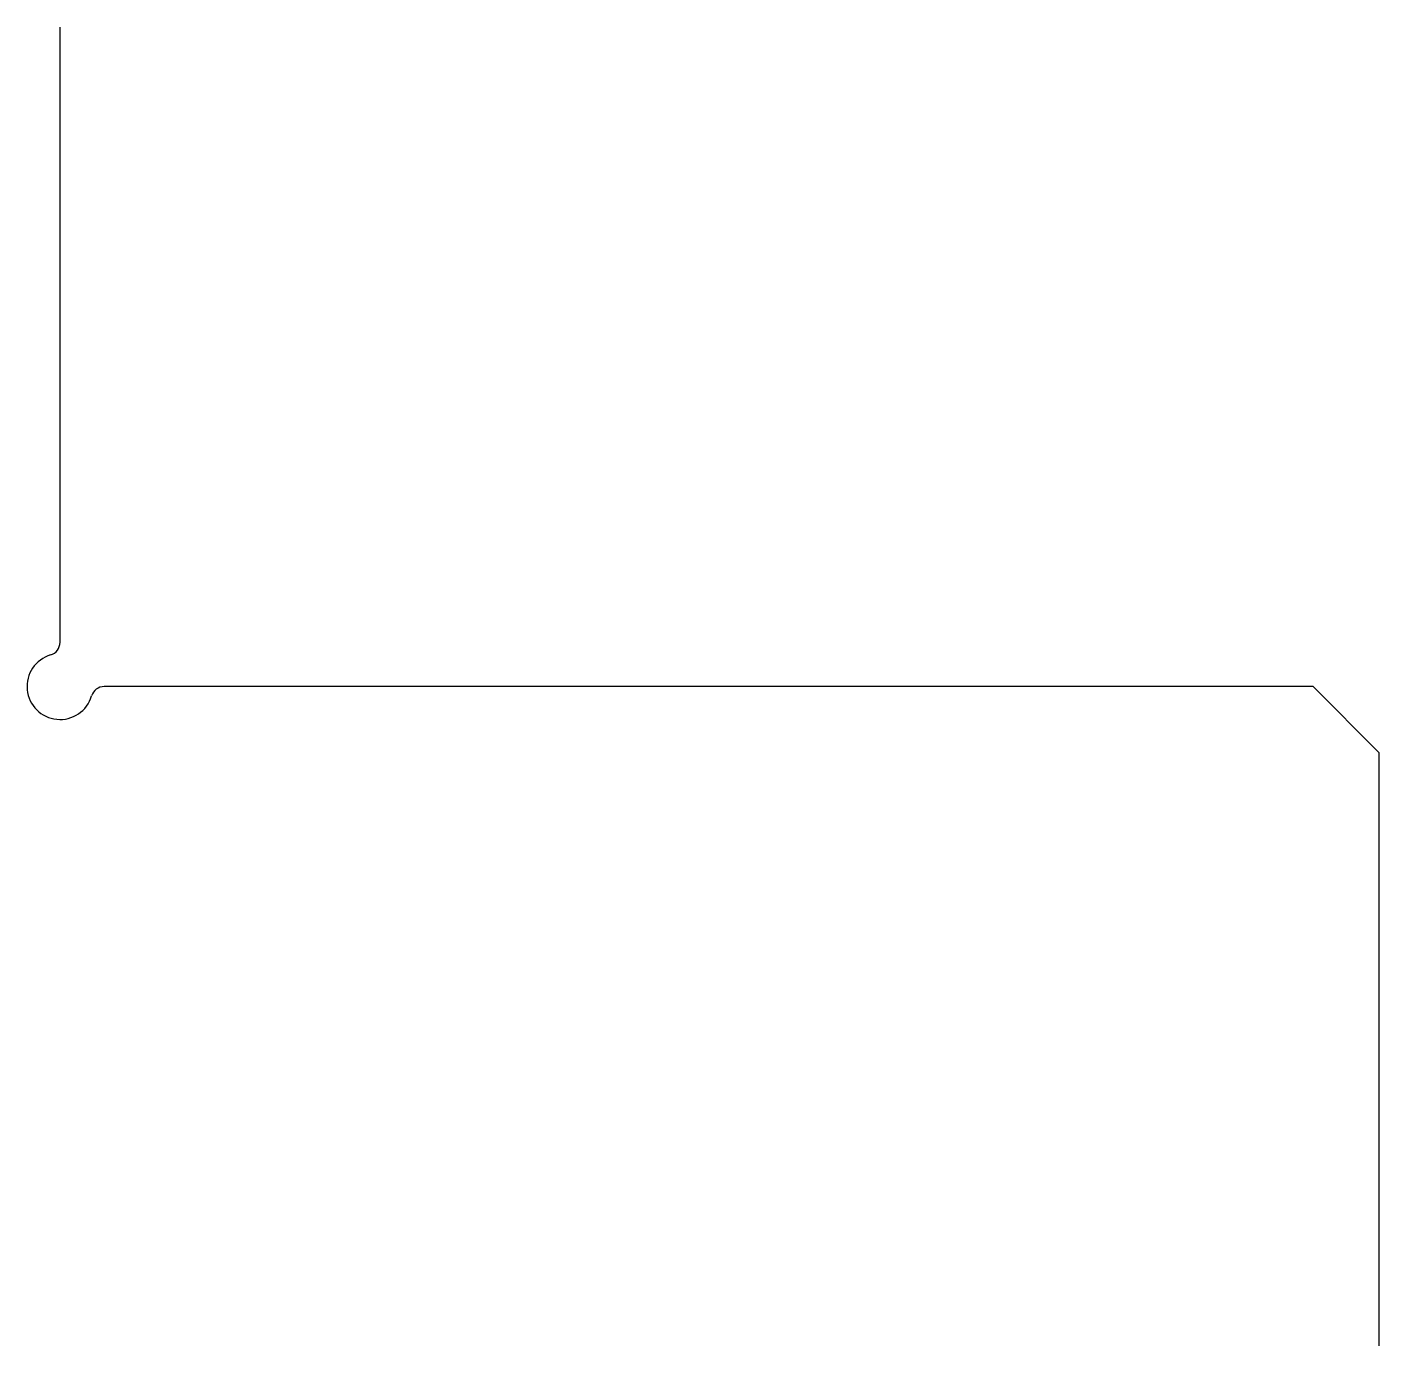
# Model space of a CAD drawing. Header units: inches. Extents: x -1.03 to 0, y 0 to 1.
import ezdxf

# ---------------------------------------------------------------- set-up
doc = ezdxf.new("R2010")
doc.units = ezdxf.units.IN
doc.header["$MEASUREMENT"] = 0

msp = doc.modelspace()

# ---------------------------------------------------------------- linework, layer by layer
at = {"color": 7, "linetype": 'Continuous'}
for p, q in [((-1, 0.5335), (-1, 1)), ((-0.05, 0.5), (-0.9665, 0.5)), ((0, 0.45), (-0.05, 0.5)), ((0, 0.45), (0, 0))]:
    msp.add_line(p, q, dxfattribs=at)
for centre, radius, start, end in [((-1.01, 0.5335), 0.01, 286.6015, 0), ((-1, 0.5), 0.025, 106.6015, 343.3985), ((-0.9665, 0.49), 0.01, 90, 163.3985)]:
    msp.add_arc(centre, radius, start, end, dxfattribs=at)

doc.saveas('drawing.dxf')
